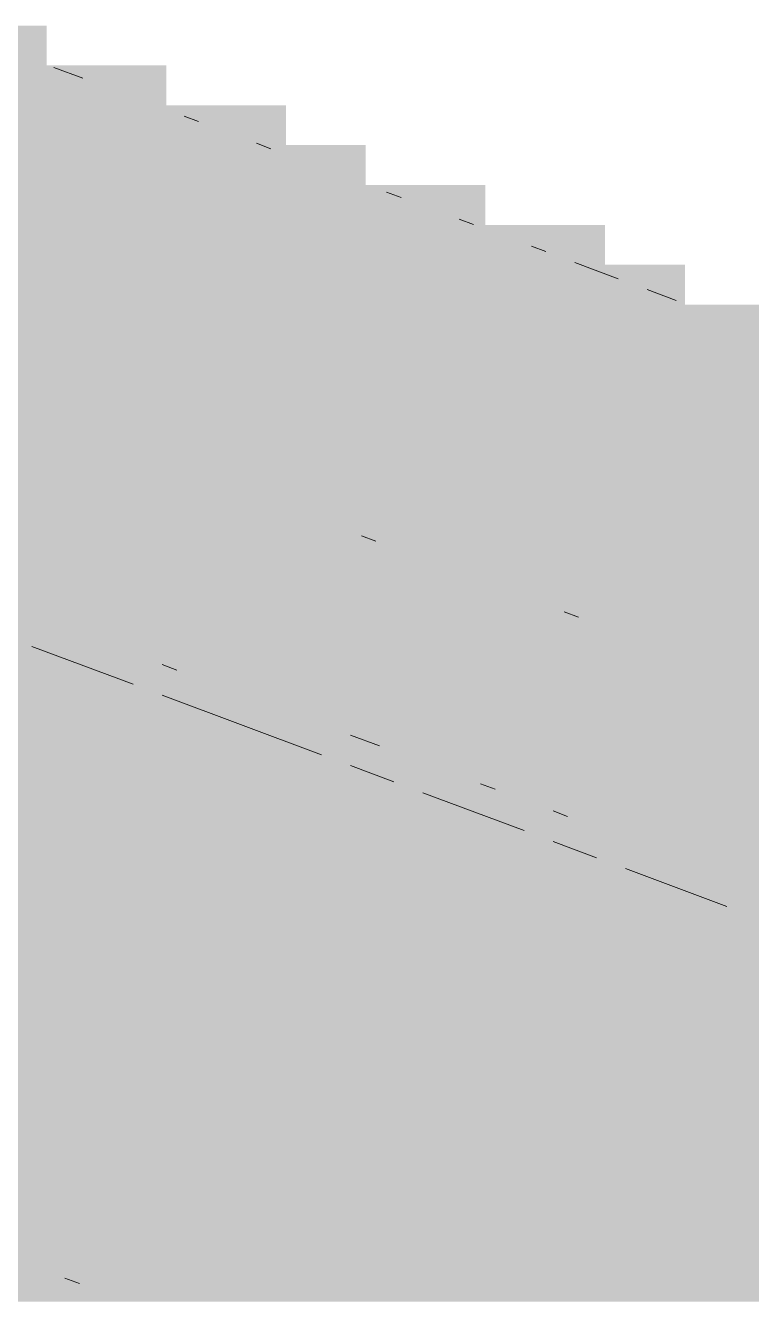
# Paper-space layout '03 3D Building and Roof' of a CAD drawing. Header units: millimetres. Extents: x 5 to 415, y 5 to 292.
# Drawn here: x 175.43 to 178.55, y 112.69 to 118.17 of the extents above; entities that cross this region are included whole.
import ezdxf

# ---------------------------------------------------------------- set-up
doc = ezdxf.new("R2010")
doc.units = ezdxf.units.MM
doc.layers.add('EXISTING', color=7, linetype='Continuous')
doc.layers.add('IMAGES', color=7, linetype='Continuous')

# ---------------------------------------------------------------- blocks, each defined once
blk = doc.blocks.new('SHEET_03')
at = {"layer": 'EXISTING', "color": 250, "lineweight": 9}
for p, q in [((175.5525, 117.9913), (175.6768, 117.9447)), ((176.112, 117.7817), (176.1741, 117.7584)), ((176.4228, 117.6653), (176.4849, 117.642)), ((176.9823, 117.4557), (177.0444, 117.4324)), ((177.2931, 117.3393), (177.3552, 117.316)), ((177.6039, 117.2228), (177.666, 117.1996)), ((177.7904, 117.153), (177.9769, 117.0831)), ((178.1012, 117.0365), (178.2255, 116.99)), ((176.936, 115.954), (176.8738, 115.9773)), ((177.8065, 115.6279), (177.7443, 115.6512)), ((175.8938, 115.3393), (175.4586, 115.5023)), ((176.0182, 115.4238), (176.0804, 115.4005)), ((176.7022, 115.0365), (176.0182, 115.2927)), ((176.8265, 115.121), (176.9509, 115.0744)), ((177.013, 114.92), (176.8265, 114.9899)), ((177.5726, 114.7104), (177.1374, 114.8734)), ((177.3861, 114.9114), (177.4483, 114.8881)), ((177.697, 114.7949), (177.7592, 114.7716)), ((177.8835, 114.5939), (177.697, 114.6638)), ((178.4431, 114.3843), (178.0079, 114.5473)), ((175.6625, 112.7632), (175.6003, 112.7865))]:
    blk.add_line(p, q, dxfattribs=at)
at = {"layer": 'IMAGES', "color": 7}
for points in [[(175.3503, 118), (175.5217, 118), (175.3503, 118.1714), (175.5217, 118.1714)], [(175.3503, 117.8286), (175.5217, 117.8286), (175.3503, 118), (175.5217, 118)], [(175.5217, 117.8286), (175.693, 117.8286), (175.5217, 118), (175.693, 118)], [(175.693, 117.8286), (175.8644, 117.8286), (175.693, 118), (175.8644, 118)], [(175.8644, 117.8286), (176.0357, 117.8286), (175.8644, 118), (176.0357, 118)], [(175.3503, 117.6571), (175.5217, 117.6571), (175.3503, 117.8286), (175.5217, 117.8286)], [(175.5217, 117.6571), (175.693, 117.6571), (175.5217, 117.8286), (175.693, 117.8286)], [(175.693, 117.6571), (175.8644, 117.6571), (175.693, 117.8286), (175.8644, 117.8286)], [(175.8644, 117.6571), (176.2071, 117.6571), (175.8644, 117.8286), (176.2071, 117.8286)], [(176.2071, 117.6571), (176.3785, 117.6571), (176.2071, 117.8286), (176.3785, 117.8286)], [(176.3785, 117.6571), (176.5498, 117.6571), (176.3785, 117.8286), (176.5498, 117.8286)], [(173.4653, 117.4857), (175.8644, 117.4857), (173.4653, 117.6571), (175.8644, 117.6571)], [(175.8644, 117.4857), (176.5498, 117.4857), (175.8644, 117.6571), (176.5498, 117.6571)], [(176.5498, 117.4857), (176.7212, 117.4857), (176.5498, 117.6571), (176.7212, 117.6571)], [(176.7212, 117.4857), (176.8926, 117.4857), (176.7212, 117.6571), (176.8926, 117.6571)], [(173.9794, 117.3143), (176.3785, 117.3143), (173.9794, 117.4857), (176.3785, 117.4857)], [(176.3785, 117.3143), (176.5498, 117.3143), (176.3785, 117.4857), (176.5498, 117.4857)], [(176.5498, 117.3143), (176.7212, 117.3143), (176.5498, 117.4857), (176.7212, 117.4857)], [(176.7212, 117.3143), (177.0639, 117.3143), (176.7212, 117.4857), (177.0639, 117.4857)], [(177.0639, 117.3143), (177.2353, 117.3143), (177.0639, 117.4857), (177.2353, 117.4857)], [(177.2353, 117.3143), (177.4066, 117.3143), (177.2353, 117.4857), (177.4066, 117.4857)], [(174.3221, 117.1429), (176.7212, 117.1429), (174.3221, 117.3143), (176.7212, 117.3143)], [(176.7212, 117.1429), (176.8926, 117.1429), (176.7212, 117.3143), (176.8926, 117.3143)], [(176.8926, 117.1429), (177.4066, 117.1429), (176.8926, 117.3143), (177.4066, 117.3143)], [(177.4066, 117.1429), (177.7494, 117.1429), (177.4066, 117.3143), (177.7494, 117.3143)], [(177.7494, 117.1429), (177.9207, 117.1429), (177.7494, 117.3143), (177.9207, 117.3143)], [(174.8362, 116.9714), (177.4066, 116.9714), (174.8362, 117.1429), (177.4066, 117.1429)], [(177.4066, 116.9714), (177.7494, 116.9714), (177.4066, 117.1429), (177.7494, 117.1429)], [(177.7494, 116.9714), (177.9207, 116.9714), (177.7494, 117.1429), (177.9207, 117.1429)], [(177.9207, 116.9714), (178.0921, 116.9714), (177.9207, 117.1429), (178.0921, 117.1429)], [(178.0921, 116.9714), (178.2635, 116.9714), (178.0921, 117.1429), (178.2635, 117.1429)], [(175.1789, 116.8), (177.578, 116.8), (175.1789, 116.9714), (177.578, 116.9714)], [(177.578, 116.8), (177.7494, 116.8), (177.578, 116.9714), (177.7494, 116.9714)], [(177.7494, 116.8), (177.9207, 116.8), (177.7494, 116.9714), (177.9207, 116.9714)], [(177.9207, 116.8), (178.2635, 116.8), (177.9207, 116.9714), (178.2635, 116.9714)], [(178.2635, 116.8), (178.4348, 116.8), (178.2635, 116.9714), (178.4348, 116.9714)], [(178.4348, 116.8), (178.6062, 116.8), (178.4348, 116.9714), (178.6062, 116.9714)], [(175.1789, 116.6286), (175.5217, 116.6286), (175.1789, 116.8), (175.5217, 116.8)], [(175.5217, 116.6286), (175.693, 116.6286), (175.5217, 116.8), (175.693, 116.8)], [(175.693, 116.6286), (178.2635, 116.6286), (175.693, 116.8), (178.2635, 116.8)], [(178.2635, 116.6286), (178.7776, 116.6286), (178.2635, 116.8), (178.7776, 116.8)], [(175.3503, 116.4571), (175.5217, 116.4571), (175.3503, 116.6286), (175.5217, 116.6286)], [(175.5217, 116.4571), (175.693, 116.4571), (175.5217, 116.6286), (175.693, 116.6286)], [(175.693, 116.4571), (176.0357, 116.4571), (175.693, 116.6286), (176.0357, 116.6286)], [(176.0357, 116.4571), (176.2071, 116.4571), (176.0357, 116.6286), (176.2071, 116.6286)], [(176.2071, 116.4571), (178.7776, 116.4571), (176.2071, 116.6286), (178.7776, 116.6286)], [(175.1789, 116.2857), (175.5217, 116.2857), (175.1789, 116.4571), (175.5217, 116.4571)], [(175.5217, 116.2857), (175.693, 116.2857), (175.5217, 116.4571), (175.693, 116.4571)], [(175.693, 116.2857), (175.8644, 116.2857), (175.693, 116.4571), (175.8644, 116.4571)], [(175.8644, 116.2857), (176.0357, 116.2857), (175.8644, 116.4571), (176.0357, 116.4571)], [(176.0357, 116.2857), (176.2071, 116.2857), (176.0357, 116.4571), (176.2071, 116.4571)], [(176.2071, 116.2857), (176.3785, 116.2857), (176.2071, 116.4571), (176.3785, 116.4571)], [(176.3785, 116.2857), (176.5498, 116.2857), (176.3785, 116.4571), (176.5498, 116.4571)], [(176.5498, 116.2857), (178.9489, 116.2857), (176.5498, 116.4571), (178.9489, 116.4571)], [(174.3221, 116.1143), (175.5217, 116.1143), (174.3221, 116.2857), (175.5217, 116.2857)], [(175.5217, 116.1143), (175.8644, 116.1143), (175.5217, 116.2857), (175.8644, 116.2857)], [(175.8644, 116.1143), (176.0357, 116.1143), (175.8644, 116.2857), (176.0357, 116.2857)], [(176.0357, 116.1143), (176.3785, 116.1143), (176.0357, 116.2857), (176.3785, 116.2857)], [(176.3785, 116.1143), (176.5498, 116.1143), (176.3785, 116.2857), (176.5498, 116.2857)], [(176.5498, 116.1143), (176.7212, 116.1143), (176.5498, 116.2857), (176.7212, 116.2857)], [(176.7212, 116.1143), (176.8926, 116.1143), (176.7212, 116.2857), (176.8926, 116.2857)], [(176.8926, 116.1143), (177.0639, 116.1143), (176.8926, 116.2857), (177.0639, 116.2857)], [(177.0639, 116.1143), (179.6344, 116.1143), (177.0639, 116.2857), (179.6344, 116.2857)], [(175.1789, 115.9429), (176.0357, 115.9429), (175.1789, 116.1143), (176.0357, 116.1143)], [(176.0357, 115.9429), (176.2071, 115.9429), (176.0357, 116.1143), (176.2071, 116.1143)], [(176.2071, 115.9429), (176.3785, 115.9429), (176.2071, 116.1143), (176.3785, 116.1143)], [(176.3785, 115.9429), (176.5498, 115.9429), (176.3785, 116.1143), (176.5498, 116.1143)], [(176.5498, 115.9429), (176.7212, 115.9429), (176.5498, 116.1143), (176.7212, 116.1143)], [(176.7212, 115.9429), (176.8926, 115.9429), (176.7212, 116.1143), (176.8926, 116.1143)], [(176.8926, 115.9429), (177.0639, 115.9429), (176.8926, 116.1143), (177.0639, 116.1143)], [(177.0639, 115.9429), (177.578, 115.9429), (177.0639, 116.1143), (177.578, 116.1143)], [(177.578, 115.9429), (179.9771, 115.9429), (177.578, 116.1143), (179.9771, 116.1143)], [(175.3503, 115.7714), (175.5217, 115.7714), (175.3503, 115.9429), (175.5217, 115.9429)], [(175.5217, 115.7714), (176.3785, 115.7714), (175.5217, 115.9429), (176.3785, 115.9429)], [(176.3785, 115.7714), (176.7212, 115.7714), (176.3785, 115.9429), (176.7212, 115.9429)], [(176.7212, 115.7714), (176.8926, 115.7714), (176.7212, 115.9429), (176.8926, 115.9429)], [(176.8926, 115.7714), (177.0639, 115.7714), (176.8926, 115.9429), (177.0639, 115.9429)], [(177.0639, 115.7714), (177.2353, 115.7714), (177.0639, 115.9429), (177.2353, 115.9429)], [(177.2353, 115.7714), (177.4066, 115.7714), (177.2353, 115.9429), (177.4066, 115.9429)], [(177.4066, 115.7714), (177.578, 115.7714), (177.4066, 115.9429), (177.578, 115.9429)], [(177.578, 115.7714), (177.7494, 115.7714), (177.578, 115.9429), (177.7494, 115.9429)], [(177.7494, 115.7714), (177.9207, 115.7714), (177.7494, 115.9429), (177.9207, 115.9429)], [(177.9207, 115.7714), (180.4912, 115.7714), (177.9207, 115.9429), (180.4912, 115.9429)], [(175.1789, 115.6), (175.5217, 115.6), (175.1789, 115.7714), (175.5217, 115.7714)], [(175.5217, 115.6), (175.693, 115.6), (175.5217, 115.7714), (175.693, 115.7714)], [(175.693, 115.6), (175.8644, 115.6), (175.693, 115.7714), (175.8644, 115.7714)], [(175.8644, 115.6), (176.2071, 115.6), (175.8644, 115.7714), (176.2071, 115.7714)], [(176.2071, 115.6), (176.8926, 115.6), (176.2071, 115.7714), (176.8926, 115.7714)], [(176.8926, 115.6), (177.2353, 115.6), (176.8926, 115.7714), (177.2353, 115.7714)], [(177.2353, 115.6), (177.4066, 115.6), (177.2353, 115.7714), (177.4066, 115.7714)], [(177.4066, 115.6), (177.578, 115.6), (177.4066, 115.7714), (177.578, 115.7714)], [(177.578, 115.6), (177.7494, 115.6), (177.578, 115.7714), (177.7494, 115.7714)], [(177.7494, 115.6), (177.9207, 115.6), (177.7494, 115.7714), (177.9207, 115.7714)], [(177.9207, 115.6), (178.4348, 115.6), (177.9207, 115.7714), (178.4348, 115.7714)], [(178.4348, 115.6), (181.0053, 115.6), (178.4348, 115.7714), (181.0053, 115.7714)], [(175.3503, 115.4286), (175.693, 115.4286), (175.3503, 115.6), (175.693, 115.6)], [(175.693, 115.4286), (175.8644, 115.4286), (175.693, 115.6), (175.8644, 115.6)], [(175.8644, 115.4286), (176.2071, 115.4286), (175.8644, 115.6), (176.2071, 115.6)], [(176.2071, 115.4286), (176.3785, 115.4286), (176.2071, 115.6), (176.3785, 115.6)], [(176.3785, 115.4286), (177.4066, 115.4286), (176.3785, 115.6), (177.4066, 115.6)], [(177.4066, 115.4286), (177.578, 115.4286), (177.4066, 115.6), (177.578, 115.6)], [(177.578, 115.4286), (177.7494, 115.4286), (177.578, 115.6), (177.7494, 115.6)], [(177.7494, 115.4286), (177.9207, 115.4286), (177.7494, 115.6), (177.9207, 115.6)], [(177.9207, 115.4286), (178.0921, 115.4286), (177.9207, 115.6), (178.0921, 115.6)], [(178.0921, 115.4286), (178.4348, 115.4286), (178.0921, 115.6), (178.4348, 115.6)], [(178.4348, 115.4286), (178.7776, 115.4286), (178.4348, 115.6), (178.7776, 115.6)], [(175.3503, 115.2571), (175.5217, 115.2571), (175.3503, 115.4286), (175.5217, 115.4286)], [(175.5217, 115.2571), (175.693, 115.2571), (175.5217, 115.4286), (175.693, 115.4286)], [(175.693, 115.2571), (175.8644, 115.2571), (175.693, 115.4286), (175.8644, 115.4286)], [(175.8644, 115.2571), (176.0357, 115.2571), (175.8644, 115.4286), (176.0357, 115.4286)], [(176.0357, 115.2571), (176.2071, 115.2571), (176.0357, 115.4286), (176.2071, 115.4286)], [(176.2071, 115.2571), (176.3785, 115.2571), (176.2071, 115.4286), (176.3785, 115.4286)], [(176.3785, 115.2571), (176.5498, 115.2571), (176.3785, 115.4286), (176.5498, 115.4286)], [(176.5498, 115.2571), (176.8926, 115.2571), (176.5498, 115.4286), (176.8926, 115.4286)], [(176.8926, 115.2571), (177.0639, 115.2571), (176.8926, 115.4286), (177.0639, 115.4286)], [(177.0639, 115.2571), (177.7494, 115.2571), (177.0639, 115.4286), (177.7494, 115.4286)], [(177.7494, 115.2571), (178.0921, 115.2571), (177.7494, 115.4286), (178.0921, 115.4286)], [(178.0921, 115.2571), (178.2635, 115.2571), (178.0921, 115.4286), (178.2635, 115.4286)], [(178.2635, 115.2571), (178.4348, 115.2571), (178.2635, 115.4286), (178.4348, 115.4286)], [(178.4348, 115.2571), (178.6062, 115.2571), (178.4348, 115.4286), (178.6062, 115.4286)], [(175.3503, 115.0857), (175.5217, 115.0857), (175.3503, 115.2571), (175.5217, 115.2571)], [(175.5217, 115.0857), (175.693, 115.0857), (175.5217, 115.2571), (175.693, 115.2571)], [(175.693, 115.0857), (175.8644, 115.0857), (175.693, 115.2571), (175.8644, 115.2571)], [(175.8644, 115.0857), (176.0357, 115.0857), (175.8644, 115.2571), (176.0357, 115.2571)], [(176.0357, 115.0857), (176.3785, 115.0857), (176.0357, 115.2571), (176.3785, 115.2571)], [(176.3785, 115.0857), (176.5498, 115.0857), (176.3785, 115.2571), (176.5498, 115.2571)], [(176.5498, 115.0857), (176.7212, 115.0857), (176.5498, 115.2571), (176.7212, 115.2571)], [(176.7212, 115.0857), (176.8926, 115.0857), (176.7212, 115.2571), (176.8926, 115.2571)], [(176.8926, 115.0857), (177.0639, 115.0857), (176.8926, 115.2571), (177.0639, 115.2571)], [(177.0639, 115.0857), (177.578, 115.0857), (177.0639, 115.2571), (177.578, 115.2571)], [(177.578, 115.0857), (178.4348, 115.0857), (177.578, 115.2571), (178.4348, 115.2571)], [(178.4348, 115.0857), (178.6062, 115.0857), (178.4348, 115.2571), (178.6062, 115.2571)], [(170.038, 114.9143), (175.693, 114.9143), (170.038, 115.0857), (175.693, 115.0857)], [(175.693, 114.9143), (176.0357, 114.9143), (175.693, 115.0857), (176.0357, 115.0857)], [(176.0357, 114.9143), (176.2071, 114.9143), (176.0357, 115.0857), (176.2071, 115.0857)], [(176.2071, 114.9143), (176.3785, 114.9143), (176.2071, 115.0857), (176.3785, 115.0857)], [(176.3785, 114.9143), (176.5498, 114.9143), (176.3785, 115.0857), (176.5498, 115.0857)], [(176.5498, 114.9143), (177.0639, 114.9143), (176.5498, 115.0857), (177.0639, 115.0857)], [(177.0639, 114.9143), (177.2353, 114.9143), (177.0639, 115.0857), (177.2353, 115.0857)], [(177.2353, 114.9143), (177.578, 114.9143), (177.2353, 115.0857), (177.578, 115.0857)], [(177.578, 114.9143), (177.7494, 114.9143), (177.578, 115.0857), (177.7494, 115.0857)], [(177.7494, 114.9143), (178.7776, 114.9143), (177.7494, 115.0857), (178.7776, 115.0857)], [(171.0662, 114.7429), (176.2071, 114.7429), (171.0662, 114.9143), (176.2071, 114.9143)], [(176.2071, 114.7429), (176.3785, 114.7429), (176.2071, 114.9143), (176.3785, 114.9143)], [(176.3785, 114.7429), (176.7212, 114.7429), (176.3785, 114.9143), (176.7212, 114.9143)], [(176.7212, 114.7429), (176.8926, 114.7429), (176.7212, 114.9143), (176.8926, 114.9143)], [(176.8926, 114.7429), (177.2353, 114.7429), (176.8926, 114.9143), (177.2353, 114.9143)], [(177.2353, 114.7429), (177.4066, 114.7429), (177.2353, 114.9143), (177.4066, 114.9143)], [(177.4066, 114.7429), (177.578, 114.7429), (177.4066, 114.9143), (177.578, 114.9143)], [(177.578, 114.7429), (177.7494, 114.7429), (177.578, 114.9143), (177.7494, 114.9143)], [(177.7494, 114.7429), (179.2916, 114.7429), (177.7494, 114.9143), (179.2916, 114.9143)], [(171.5803, 114.5714), (176.7212, 114.5714), (171.5803, 114.7429), (176.7212, 114.7429)], [(176.7212, 114.5714), (176.8926, 114.5714), (176.7212, 114.7429), (176.8926, 114.7429)], [(176.8926, 114.5714), (177.0639, 114.5714), (176.8926, 114.7429), (177.0639, 114.7429)], [(177.0639, 114.5714), (177.4066, 114.5714), (177.0639, 114.7429), (177.4066, 114.7429)], [(177.4066, 114.5714), (177.578, 114.5714), (177.4066, 114.7429), (177.578, 114.7429)], [(177.578, 114.5714), (177.7494, 114.5714), (177.578, 114.7429), (177.7494, 114.7429)], [(177.7494, 114.5714), (177.9207, 114.5714), (177.7494, 114.7429), (177.9207, 114.7429)], [(177.9207, 114.5714), (178.0921, 114.5714), (177.9207, 114.7429), (178.0921, 114.7429)], [(178.0921, 114.5714), (178.4348, 114.5714), (178.0921, 114.7429), (178.4348, 114.7429)], [(178.4348, 114.5714), (178.7776, 114.5714), (178.4348, 114.7429), (178.7776, 114.7429)], [(171.923, 114.4), (177.0639, 114.4), (171.923, 114.5714), (177.0639, 114.5714)], [(177.0639, 114.4), (177.4066, 114.4), (177.0639, 114.5714), (177.4066, 114.5714)], [(177.4066, 114.4), (177.578, 114.4), (177.4066, 114.5714), (177.578, 114.5714)], [(177.578, 114.4), (177.7494, 114.4), (177.578, 114.5714), (177.7494, 114.5714)], [(177.7494, 114.4), (177.9207, 114.4), (177.7494, 114.5714), (177.9207, 114.5714)], [(177.9207, 114.4), (178.0921, 114.4), (177.9207, 114.5714), (178.0921, 114.5714)], [(178.0921, 114.4), (178.4348, 114.4), (178.0921, 114.5714), (178.4348, 114.5714)], [(178.4348, 114.2286), (178.6062, 114.2286), (178.4348, 114.5714), (178.6062, 114.5714)], [(172.4371, 114.2286), (177.578, 114.2286), (172.4371, 114.4), (177.578, 114.4)], [(177.578, 114.2286), (177.7494, 114.2286), (177.578, 114.4), (177.7494, 114.4)], [(177.7494, 114.2286), (177.9207, 114.2286), (177.7494, 114.4), (177.9207, 114.4)], [(177.9207, 114.2286), (178.2635, 114.2286), (177.9207, 114.4), (178.2635, 114.4)], [(178.2635, 114.2286), (178.4348, 114.2286), (178.2635, 114.4), (178.4348, 114.4)], [(172.6085, 114.0571), (177.9207, 114.0571), (172.6085, 114.2286), (177.9207, 114.2286)], [(177.9207, 114.0571), (178.2635, 114.0571), (177.9207, 114.2286), (178.2635, 114.2286)], [(178.2635, 114.0571), (178.4348, 114.0571), (178.2635, 114.2286), (178.4348, 114.2286)], [(178.4348, 114.0571), (178.6062, 114.0571), (178.4348, 114.2286), (178.6062, 114.2286)], [(173.2939, 113.8857), (178.6062, 113.8857), (173.2939, 114.0571), (178.6062, 114.0571)], [(173.808, 113.7143), (179.1203, 113.7143), (173.808, 113.8857), (179.1203, 113.8857)], [(174.1508, 113.5429), (179.2916, 113.5429), (174.1508, 113.7143), (179.2916, 113.7143)], [(174.3221, 113.3714), (179.9771, 113.3714), (174.3221, 113.5429), (179.9771, 113.5429)], [(175.0076, 113.2), (180.4912, 113.2), (175.0076, 113.3714), (180.4912, 113.3714)], [(175.1789, 113.0286), (180.8339, 113.0286), (175.1789, 113.2), (180.8339, 113.2)], [(175.3503, 112.8571), (175.5217, 112.8571), (175.3503, 113.0286), (175.5217, 113.0286)], [(175.5217, 112.8571), (176.2071, 112.8571), (175.5217, 113.0286), (176.2071, 113.0286)], [(176.2071, 112.8571), (181.348, 112.8571), (176.2071, 113.0286), (181.348, 113.0286)], [(175.3503, 112.6857), (175.5217, 112.6857), (175.3503, 112.8571), (175.5217, 112.8571)], [(175.5217, 112.6857), (175.693, 112.6857), (175.5217, 112.8571), (175.693, 112.8571)], [(175.693, 112.6857), (175.8644, 112.6857), (175.693, 112.8571), (175.8644, 112.8571)], [(175.8644, 112.6857), (176.2071, 112.6857), (175.8644, 112.8571), (176.2071, 112.8571)], [(176.2071, 112.6857), (176.3785, 112.6857), (176.2071, 112.8571), (176.3785, 112.8571)], [(176.3785, 112.6857), (176.5498, 112.6857), (176.3785, 112.8571), (176.5498, 112.8571)], [(176.5498, 112.6857), (181.6907, 112.6857), (176.5498, 112.8571), (181.6907, 112.8571)]]:
    blk.add_solid(points, dxfattribs=at)

psp = doc.layouts.new('03 3D Building and Roof')

# ---------------------------------------------------------------- block references
psp.add_blockref('SHEET_03', (0, 0))

doc.saveas('drawing.dxf')
